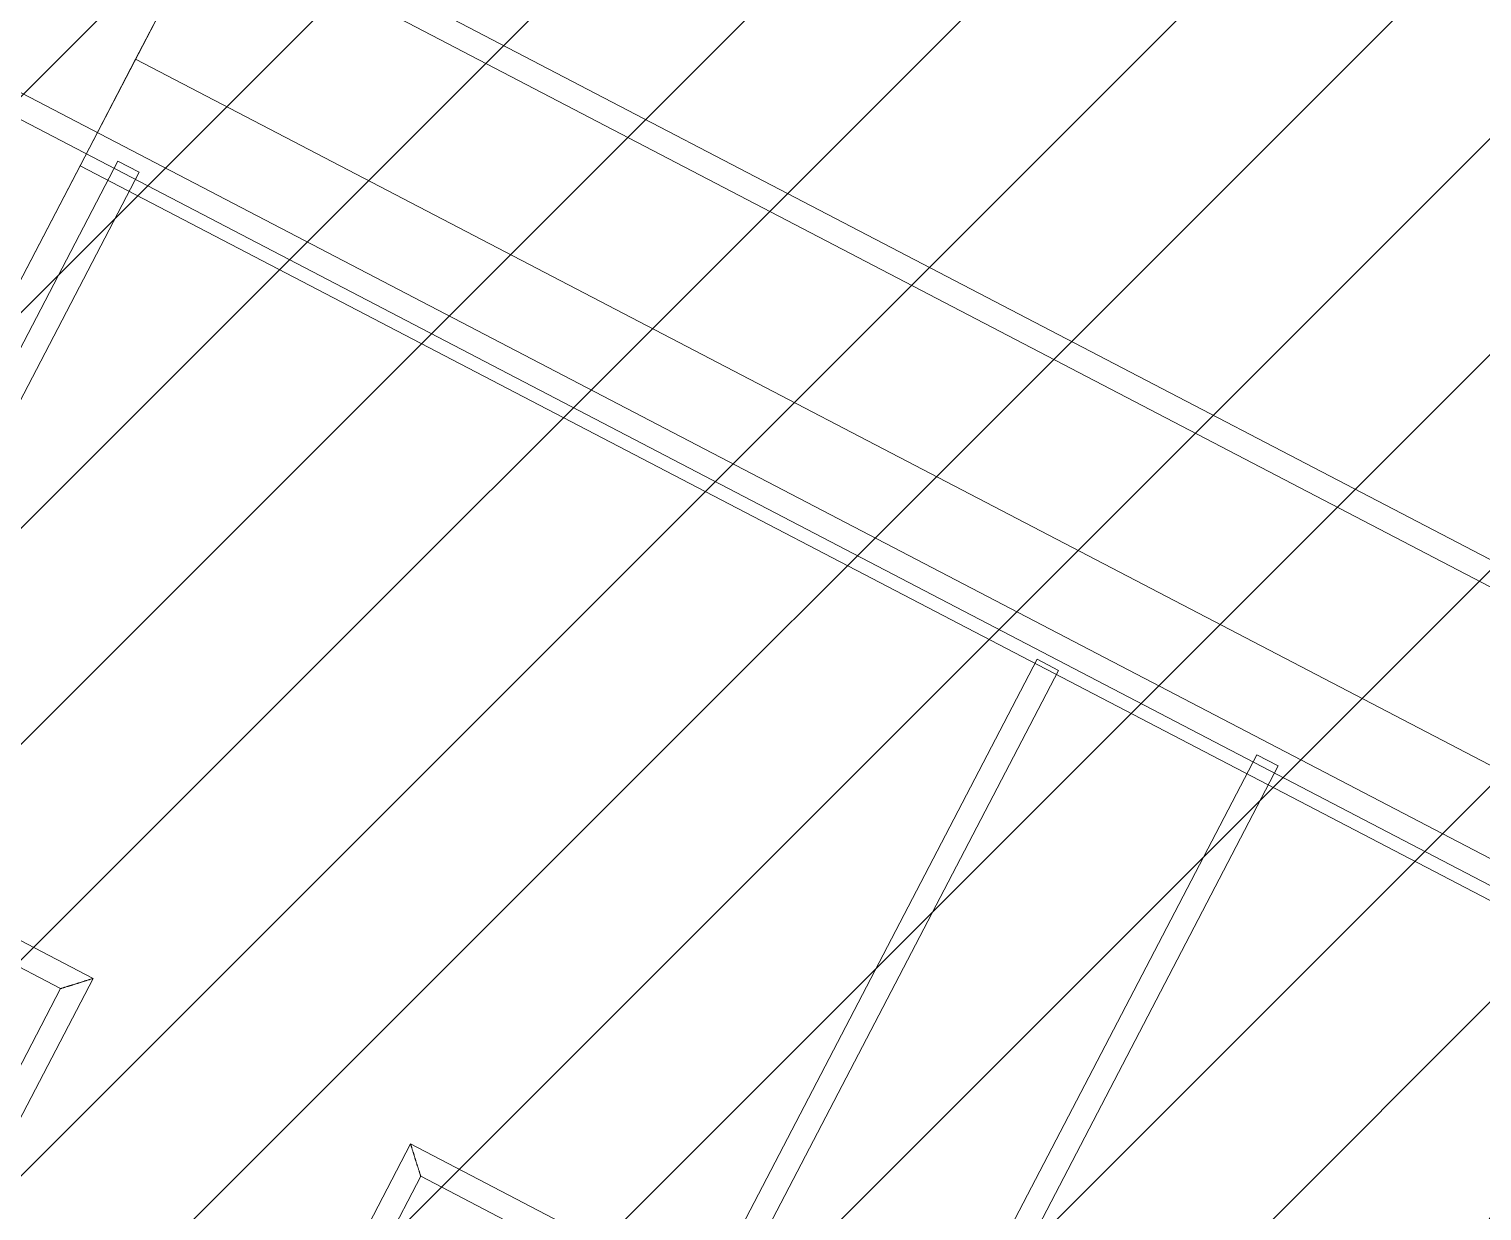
# Model space of a CAD drawing. Header units: metres. Extents: x -207 to 292, y -187 to 169.
# Drawn here: x -59.461 to -56.439, y -122.412 to -119.954 of the extents above; entities that cross this region are included whole.
import ezdxf

# ---------------------------------------------------------------- set-up
doc = ezdxf.new("R2010")
doc.units = ezdxf.units.M
doc.layers.add('A-FLOR-HRAL', color=7, linetype='Continuous', lineweight=9)
doc.layers.add('A-WALL', color=7, linetype='Continuous', lineweight=9)
doc.layers.add('PR10-ARQ-PL-001-Emplazamiento-C-1_dwg', color=7, linetype='Continuous', lineweight=9, true_color=0x767676)

# ---------------------------------------------------------------- blocks, each defined once
blk = doc.blocks.new('Railing - Railing-2175270-PLANTA EMPLAZAMIENTO ACTUALIZADO')
at = {"layer": 'A-FLOR-HRAL'}
for p, q in [((-58.9651, -119.7316), (-58.9882, -119.776)), ((-58.9651, -119.7316), (-58.9882, -119.776)), ((-58.9651, -119.7316), (-58.9882, -119.776)), ((-58.9651, -119.7316), (-58.9882, -119.776)), ((-56.0362, -121.2584), (-58.9651, -119.7316)), ((-56.0362, -121.2584), (-58.9651, -119.7316)), ((-58.9882, -119.776), (-56.0593, -121.3027)), ((-58.9882, -119.776), (-56.0593, -121.3027)), ((-56.0593, -121.3027), (-56.0362, -121.2584)), ((-56.0593, -121.3027), (-56.0362, -121.2584)), ((-56.0593, -121.3027), (-56.0362, -121.2584)), ((-56.0593, -121.3027), (-56.0362, -121.2584))]:
    blk.add_line(p, q, dxfattribs=at)
blk = doc.blocks.new('Railing - Railing-2175300-PLANTA EMPLAZAMIENTO ACTUALIZADO')
at = {"layer": 'A-FLOR-HRAL'}
for p, q in [((-53.504, -123.2001), (-65.2191, -117.0933)), ((-53.504, -123.2001), (-65.2191, -117.0933)), ((-65.2422, -117.1377), (-53.5271, -123.2444)), ((-65.2422, -117.1377), (-53.5271, -123.2444))]:
    blk.add_line(p, q, dxfattribs=at)
blk = doc.blocks.new('Railing - Railing-2188571-PLANTA EMPLAZAMIENTO ACTUALIZADO')
at = {"layer": 'A-FLOR-HRAL'}
for p, q in [((-59.2757, -120.2284), (-60.0068, -121.6308)), ((-59.2757, -120.2284), (-60.0068, -121.6308)), ((-59.2314, -120.2515), (-59.2757, -120.2284)), ((-59.2314, -120.2515), (-59.2757, -120.2284)), ((-59.2314, -120.2515), (-59.2757, -120.2284)), ((-59.2314, -120.2515), (-59.2757, -120.2284)), ((-59.9393, -121.6095), (-59.2314, -120.2515)), ((-59.9393, -121.6095), (-59.2314, -120.2515)), ((-59.3275, -121.9285), (-59.9393, -121.6095)), ((-59.3275, -121.9285), (-59.9393, -121.6095)), ((-60.0068, -121.6308), (-59.3949, -121.9497)), ((-60.0068, -121.6308), (-59.3949, -121.9497)), ((-59.5803, -122.4135), (-59.3275, -121.9285)), ((-59.5803, -122.4135), (-59.3275, -121.9285)), ((-59.3949, -121.9497), (-59.6015, -122.3461)), ((-59.3949, -121.9497), (-59.6015, -122.3461))]:
    blk.add_line(p, q, dxfattribs=at)
for points in [[(-59.3275, -121.9285), (-59.3275, -121.9285), (-59.328, -121.9287), (-59.3299, -121.9293), (-59.3319, -121.9299), (-59.3339, -121.9305), (-59.3358, -121.9311), (-59.3378, -121.9318), (-59.3406, -121.9326), (-59.3437, -121.9336), (-59.3463, -121.9344), (-59.3483, -121.935), (-59.3504, -121.9357), (-59.3525, -121.9364), (-59.3546, -121.937), (-59.3568, -121.9377), (-59.359, -121.9384), (-59.3612, -121.9391), (-59.3634, -121.9398), (-59.3656, -121.9405), (-59.3678, -121.9412), (-59.3699, -121.9419), (-59.372, -121.9425), (-59.3741, -121.9432), (-59.3761, -121.9438), (-59.3781, -121.9444), (-59.3799, -121.945), (-59.3823, -121.9458), (-59.3846, -121.9465), (-59.3866, -121.9471), (-59.3884, -121.9477), (-59.3905, -121.9483), (-59.3924, -121.9489), (-59.3943, -121.9495), (-59.3949, -121.9497), (-59.3949, -121.9497)], [(-59.3949, -121.9497), (-59.3949, -121.9497), (-59.3943, -121.9495), (-59.3924, -121.9489), (-59.3905, -121.9483), (-59.3884, -121.9477), (-59.3866, -121.9471), (-59.3846, -121.9465), (-59.3818, -121.9456), (-59.3787, -121.9446), (-59.3761, -121.9438), (-59.3741, -121.9432), (-59.372, -121.9425), (-59.3699, -121.9419), (-59.3678, -121.9412), (-59.3656, -121.9405), (-59.3634, -121.9398), (-59.3612, -121.9391), (-59.359, -121.9384), (-59.3568, -121.9377), (-59.3546, -121.937), (-59.3525, -121.9364), (-59.3504, -121.9357), (-59.3483, -121.935), (-59.3463, -121.9344), (-59.3443, -121.9338), (-59.3425, -121.9332), (-59.34, -121.9325), (-59.3378, -121.9318), (-59.3358, -121.9311), (-59.3339, -121.9305), (-59.3319, -121.9299), (-59.3299, -121.9293), (-59.328, -121.9287), (-59.3275, -121.9285), (-59.3275, -121.9285)], [(-59.3275, -121.9285), (-59.3275, -121.9285), (-59.328, -121.9287), (-59.3299, -121.9293), (-59.3319, -121.9299), (-59.3339, -121.9305), (-59.3358, -121.9311), (-59.3378, -121.9318), (-59.3406, -121.9326), (-59.3437, -121.9336), (-59.3463, -121.9344), (-59.3483, -121.935), (-59.3504, -121.9357), (-59.3525, -121.9364), (-59.3546, -121.937), (-59.3568, -121.9377), (-59.359, -121.9384), (-59.3612, -121.9391), (-59.3634, -121.9398), (-59.3656, -121.9405), (-59.3678, -121.9412), (-59.3699, -121.9419), (-59.372, -121.9425), (-59.3741, -121.9432), (-59.3761, -121.9438), (-59.3781, -121.9444), (-59.3799, -121.945), (-59.3823, -121.9458), (-59.3846, -121.9465), (-59.3866, -121.9471), (-59.3884, -121.9477), (-59.3905, -121.9483), (-59.3924, -121.9489), (-59.3943, -121.9495), (-59.3949, -121.9497), (-59.3949, -121.9497)], [(-59.3949, -121.9497), (-59.3949, -121.9497), (-59.3943, -121.9495), (-59.3924, -121.9489), (-59.3905, -121.9483), (-59.3884, -121.9477), (-59.3866, -121.9471), (-59.3846, -121.9465), (-59.3818, -121.9456), (-59.3787, -121.9446), (-59.3761, -121.9438), (-59.3741, -121.9432), (-59.372, -121.9425), (-59.3699, -121.9419), (-59.3678, -121.9412), (-59.3656, -121.9405), (-59.3634, -121.9398), (-59.3612, -121.9391), (-59.359, -121.9384), (-59.3568, -121.9377), (-59.3546, -121.937), (-59.3525, -121.9364), (-59.3504, -121.9357), (-59.3483, -121.935), (-59.3463, -121.9344), (-59.3443, -121.9338), (-59.3425, -121.9332), (-59.34, -121.9325), (-59.3378, -121.9318), (-59.3358, -121.9311), (-59.3339, -121.9305), (-59.3319, -121.9299), (-59.3299, -121.9293), (-59.328, -121.9287), (-59.3275, -121.9285), (-59.3275, -121.9285)]]:
    blk.add_open_spline(points, degree=3, knots=[0, 0, 0, 0, 0.083333, 0.125, 0.166667, 0.208333, 0.229167, 0.25, 0.291667, 0.333333, 0.354167, 0.375, 0.395833, 0.416667, 0.4375, 0.458333, 0.479167, 0.5, 0.520833, 0.541667, 0.5625, 0.583333, 0.604167, 0.625, 0.645833, 0.666667, 0.6875, 0.708333, 0.75, 0.770833, 0.791667, 0.833333, 0.875, 0.916667, 1, 1, 1, 1], dxfattribs=at)
blk = doc.blocks.new('Railing - Railing-2188883-PLANTA EMPLAZAMIENTO ACTUALIZADO')
at = {"layer": 'A-FLOR-HRAL'}
for p, q in [((-56.9067, -121.4633), (-57.6377, -122.8657)), ((-56.9067, -121.4633), (-57.6377, -122.8657)), ((-56.8623, -121.4864), (-56.9067, -121.4633)), ((-56.8623, -121.4864), (-56.9067, -121.4633)), ((-56.8623, -121.4864), (-56.9067, -121.4633)), ((-56.8623, -121.4864), (-56.9067, -121.4633)), ((-57.5702, -122.8445), (-56.8623, -121.4864)), ((-57.5702, -122.8445), (-56.8623, -121.4864))]:
    blk.add_line(p, q, dxfattribs=at)
blk = doc.blocks.new('Railing - Railing-2208864-PLANTA EMPLAZAMIENTO ACTUALIZADO')
at = {"layer": 'A-FLOR-HRAL'}
for p, q in [((-57.3635, -121.2646), (-58.0553, -122.5916)), ((-57.3635, -121.2646), (-58.0553, -122.5916)), ((-57.3192, -121.2877), (-57.3635, -121.2646)), ((-57.3192, -121.2877), (-57.3635, -121.2646)), ((-57.3192, -121.2877), (-57.3635, -121.2646)), ((-57.3192, -121.2877), (-57.3635, -121.2646)), ((-58.0341, -122.6591), (-57.3192, -121.2877)), ((-58.0341, -122.6591), (-57.3192, -121.2877)), ((-58.6671, -122.2727), (-58.92, -122.7578)), ((-58.6671, -122.2727), (-58.92, -122.7578)), ((-58.0553, -122.5916), (-58.6671, -122.2727)), ((-58.0553, -122.5916), (-58.6671, -122.2727)), ((-58.8525, -122.7365), (-58.6459, -122.3401)), ((-58.8525, -122.7365), (-58.6459, -122.3401)), ((-58.6459, -122.3401), (-58.0341, -122.6591)), ((-58.6459, -122.3401), (-58.0341, -122.6591))]:
    blk.add_line(p, q, dxfattribs=at)
for points in [[(-58.6671, -122.2727), (-58.6671, -122.2727), (-58.667, -122.2733), (-58.6664, -122.2752), (-58.6658, -122.2771), (-58.6651, -122.2792), (-58.6645, -122.2811), (-58.6639, -122.2831), (-58.6632, -122.2853), (-58.6624, -122.2877), (-58.6618, -122.2895), (-58.6612, -122.2915), (-58.6606, -122.2935), (-58.6599, -122.2956), (-58.6593, -122.2977), (-58.6586, -122.2998), (-58.6579, -122.302), (-58.6572, -122.3042), (-58.6565, -122.3064), (-58.6558, -122.3086), (-58.6551, -122.3108), (-58.6545, -122.313), (-58.6538, -122.3152), (-58.6531, -122.3173), (-58.6525, -122.3193), (-58.6518, -122.3214), (-58.6512, -122.3233), (-58.6506, -122.3252), (-58.6499, -122.3276), (-58.6492, -122.3298), (-58.6486, -122.3318), (-58.648, -122.3337), (-58.6473, -122.3357), (-58.6467, -122.3377), (-58.6461, -122.3396), (-58.6459, -122.3401), (-58.6459, -122.3401)], [(-58.6459, -122.3401), (-58.6459, -122.3401), (-58.6461, -122.3396), (-58.6467, -122.3377), (-58.6473, -122.3357), (-58.648, -122.3337), (-58.6486, -122.3318), (-58.6492, -122.3298), (-58.6499, -122.3276), (-58.6506, -122.3252), (-58.6512, -122.3233), (-58.6518, -122.3214), (-58.6525, -122.3193), (-58.6531, -122.3173), (-58.6538, -122.3152), (-58.6545, -122.313), (-58.6551, -122.3108), (-58.6558, -122.3086), (-58.6565, -122.3064), (-58.6572, -122.3042), (-58.6579, -122.302), (-58.6586, -122.2998), (-58.6593, -122.2977), (-58.6599, -122.2956), (-58.6606, -122.2935), (-58.6612, -122.2915), (-58.6618, -122.2895), (-58.6624, -122.2877), (-58.6632, -122.2853), (-58.6639, -122.2831), (-58.6645, -122.2811), (-58.6651, -122.2792), (-58.6658, -122.2771), (-58.6664, -122.2752), (-58.667, -122.2733), (-58.6671, -122.2727), (-58.6671, -122.2727)], [(-58.6671, -122.2727), (-58.6671, -122.2727), (-58.667, -122.2733), (-58.6664, -122.2752), (-58.6658, -122.2771), (-58.6651, -122.2792), (-58.6645, -122.2811), (-58.6639, -122.2831), (-58.6632, -122.2853), (-58.6624, -122.2877), (-58.6618, -122.2895), (-58.6612, -122.2915), (-58.6606, -122.2935), (-58.6599, -122.2956), (-58.6593, -122.2977), (-58.6586, -122.2998), (-58.6579, -122.302), (-58.6572, -122.3042), (-58.6565, -122.3064), (-58.6558, -122.3086), (-58.6551, -122.3108), (-58.6545, -122.313), (-58.6538, -122.3152), (-58.6531, -122.3173), (-58.6525, -122.3193), (-58.6518, -122.3214), (-58.6512, -122.3233), (-58.6506, -122.3252), (-58.6499, -122.3276), (-58.6492, -122.3298), (-58.6486, -122.3318), (-58.648, -122.3337), (-58.6473, -122.3357), (-58.6467, -122.3377), (-58.6461, -122.3396), (-58.6459, -122.3401), (-58.6459, -122.3401)], [(-58.6459, -122.3401), (-58.6459, -122.3401), (-58.6461, -122.3396), (-58.6467, -122.3377), (-58.6473, -122.3357), (-58.648, -122.3337), (-58.6486, -122.3318), (-58.6492, -122.3298), (-58.6499, -122.3276), (-58.6506, -122.3252), (-58.6512, -122.3233), (-58.6518, -122.3214), (-58.6525, -122.3193), (-58.6531, -122.3173), (-58.6538, -122.3152), (-58.6545, -122.313), (-58.6551, -122.3108), (-58.6558, -122.3086), (-58.6565, -122.3064), (-58.6572, -122.3042), (-58.6579, -122.302), (-58.6586, -122.2998), (-58.6593, -122.2977), (-58.6599, -122.2956), (-58.6606, -122.2935), (-58.6612, -122.2915), (-58.6618, -122.2895), (-58.6624, -122.2877), (-58.6632, -122.2853), (-58.6639, -122.2831), (-58.6645, -122.2811), (-58.6651, -122.2792), (-58.6658, -122.2771), (-58.6664, -122.2752), (-58.667, -122.2733), (-58.6671, -122.2727), (-58.6671, -122.2727)]]:
    blk.add_open_spline(points, degree=3, knots=[-1, -1, -1, -1, -0.916667, -0.875, -0.833333, -0.791667, -0.770833, -0.75, -0.708333, -0.6875, -0.666667, -0.645833, -0.625, -0.604167, -0.583333, -0.5625, -0.541667, -0.520833, -0.5, -0.479167, -0.458333, -0.4375, -0.416667, -0.395833, -0.375, -0.354167, -0.333333, -0.3125, -0.291667, -0.25, -0.229167, -0.208333, -0.166667, -0.125, -0.083333, 0, 0, 0, 0], dxfattribs=at)
blk = doc.blocks.new('YADRAN_LASQUEMAS_ARQ_MO_003_ESTANQUE CABECERA_rvt-1-PLANTA EMPLAZAMIENTO ACTUALIZADO')
at = {"layer": 'A-WALL'}
for p, q in [((-62.164, -125.6278), (-58.4009, -118.4088)), ((-58.4009, -118.4088), (-59.2389, -120.0164)), ((-59.2389, -120.0164), (-59.3545, -120.2381)), ((-54.7513, -122.3556), (-59.2389, -120.0164)), ((-59.2389, -120.0164), (-54.7513, -122.3556)), ((-59.3545, -120.2381), (-62.164, -125.6278)), ((-54.8669, -122.5773), (-59.3545, -120.2381)), ((-59.3545, -120.2381), (-54.8669, -122.5773))]:
    blk.add_line(p, q, dxfattribs=at)
at = {"layer": 'A-FLOR-HRAL', "lineweight": 9}
for name in ['Railing - Railing-2175300-PLANTA EMPLAZAMIENTO ACTUALIZADO', 'Railing - Railing-2175270-PLANTA EMPLAZAMIENTO ACTUALIZADO', 'Railing - Railing-2188571-PLANTA EMPLAZAMIENTO ACTUALIZADO', 'Railing - Railing-2208864-PLANTA EMPLAZAMIENTO ACTUALIZADO', 'Railing - Railing-2188883-PLANTA EMPLAZAMIENTO ACTUALIZADO']:
    blk.add_blockref(name, (0, 0), dxfattribs=at)
blk = doc.blocks.new('PR10-ARQ-PL-001-Emplazamiento-C-1_dwg-674643-PLANTA EMPLAZAMIENTO ACTUALIZADO')
at = {"lineweight": 9, "true_color": 0x0000ff}
h = blk.add_hatch(dxfattribs=at)
h.set_pattern_fill('FP_4', color=5, style=0, pattern_type=2)
h.set_pattern_definition([(45, (0, 0), (-0.2245064, 0.2245064), [])])
h.paths.add_polyline_path([(-53.8168, -136.9334), (-51.1945, -131.9029), (-52.521, -131.2354), (-51.2911, -128.657), (-53.7658, -127.4636), (-47.7694, -115.9256), (-49.3712, -115.0845), (-48.2318, -112.8217), (-60.8341, -106.2047), (-61.9735, -108.4675), (-63.2229, -107.8115), (-67.3105, -115.9296), (-67.198, -115.9878), (-71.3128, -123.8816), (-68.5743, -125.3091), (-70.1859, -128.4007), (-58.3025, -134.5952)])

msp = doc.modelspace()

# ---------------------------------------------------------------- block references
at = {"lineweight": 5}
msp.add_blockref('YADRAN_LASQUEMAS_ARQ_MO_003_ESTANQUE CABECERA_rvt-1-PLANTA EMPLAZAMIENTO ACTUALIZADO', (0, 0), dxfattribs=at)
at = {"layer": 'PR10-ARQ-PL-001-Emplazamiento-C-1_dwg', "color": 7}
msp.add_blockref('PR10-ARQ-PL-001-Emplazamiento-C-1_dwg-674643-PLANTA EMPLAZAMIENTO ACTUALIZADO', (0, 0), dxfattribs=at)

doc.saveas('drawing.dxf')
